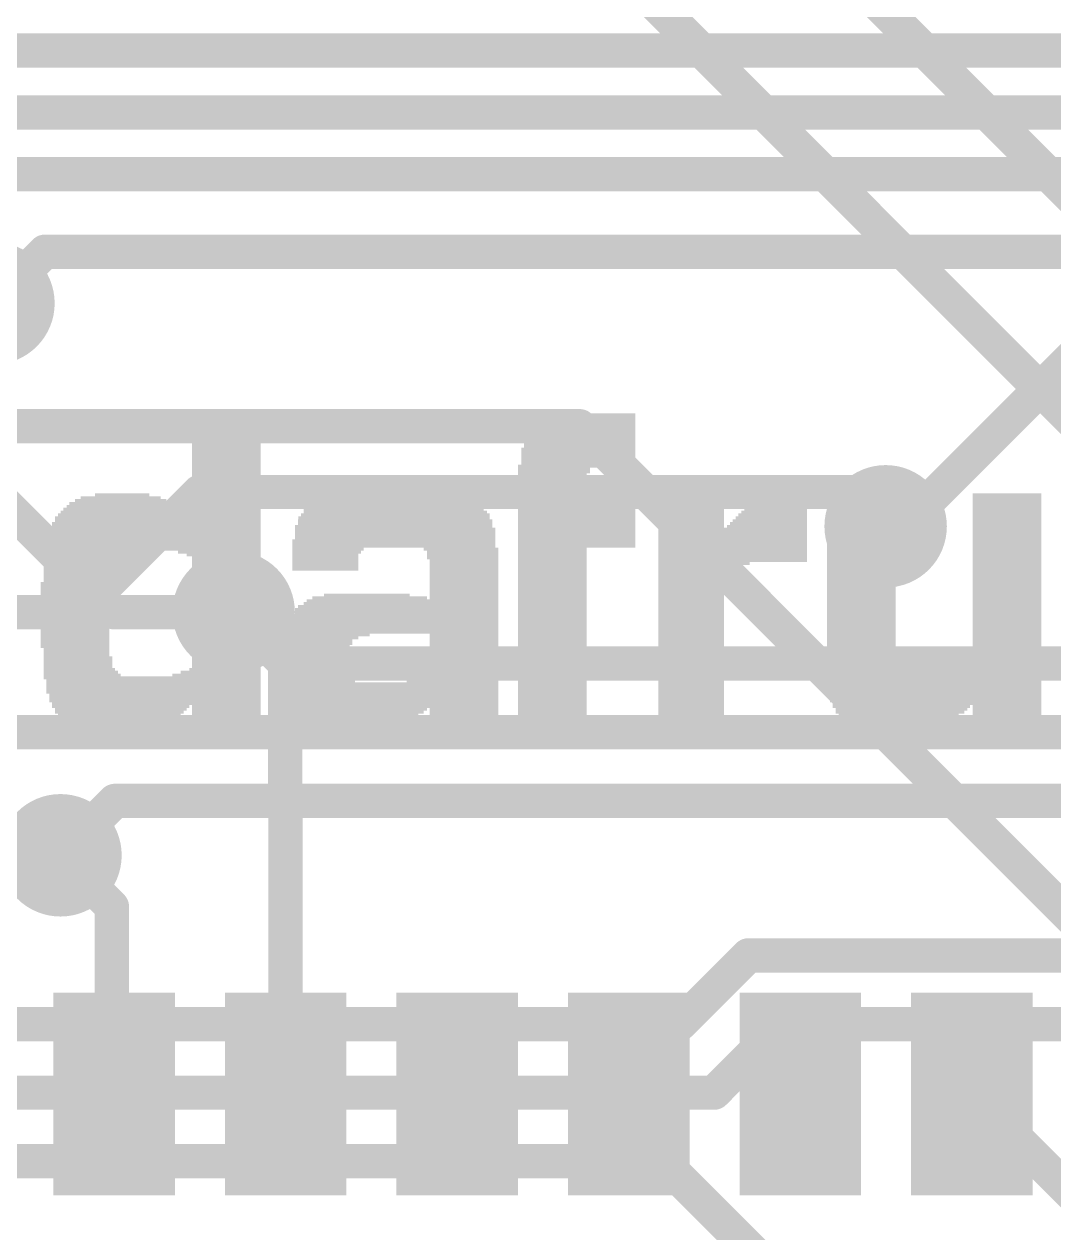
# Model space of a CAD drawing. Extents: x -3.3 to 68.7, y -0.1 to 53.5.
# Drawn here: x 17.12 to 24.74, y 30.46 to 39.4 of the extents above; entities that cross this region are included whole.
import ezdxf

# ---------------------------------------------------------------- set-up
doc = ezdxf.new("R2010")
doc.units = 0
for name, color, linetype in [('1', 12, 'CONTINUOUS'), ('16', 5, 'CONTINUOUS'), ('18', 3, 'CONTINUOUS'), ('200', 4, 'CONTINUOUS')]:
    doc.layers.add(name, color=color, linetype=linetype)

# ---------------------------------------------------------------- blocks, each defined once
blk = doc.blocks.new('RECT')
blk.add_solid([(-0.5, -0.5), (0.5, -0.5), (-0.5, 0.5), (0.5, 0.5)])
blk = doc.blocks.new('ROUNDV')
at = {"const_width": 0.5}
blk.add_lwpolyline([(0, -0.25, 1), (0, 0.25, 1), (0, -0.25)], format="xyb", dxfattribs=at)

msp = doc.modelspace()

# ---------------------------------------------------------------- linework, layer by layer
at = {"layer": '1', "const_width": 0.254}
for points in [[(15.1488, 39.2072), (27.94, 39.2072)], [(5.093, 38.75), (35.2876, 38.75)], [(6.4158, 38.2928), (35.0264, 38.2928)], [(17.272, 37.719), (16.891, 37.338)], [(30.861, 37.719), (17.272, 37.719)], [(24.892, 36.957), (23.622, 35.687)], [(21.2304, 36.4276), (16.6584, 36.4276)], [(27.1526, 30.5054), (21.2304, 36.4276)], [(17.78, 35.052), (16.891, 35.941)], [(23.622, 35.687), (23.495, 35.687)], [(18.669, 35.052), (17.78, 35.052)], [(19.05, 34.671), (18.669, 35.052)], [(19.05, 33.5924), (19.05, 34.671)], [(19.0538, 33.5886), (19.05, 33.5924)], [(19.0538, 31.4854), (19.0538, 33.5886)], [(17.7681, 32.8716), (17.3871, 33.2526)], [(17.7681, 32.8716), (17.7681, 31.5011)], [(17.7838, 31.4854), (17.7681, 31.5011)], [(24.1338, 31.4854), (25.0122, 30.607)]]:
    msp.add_lwpolyline(points, dxfattribs=at)
at = {"layer": '1', "const_width": 0.127}
for points in [[(17.272, 37.7825, 1), (17.272, 37.6555)], [(17.3169, 37.6741, 1), (17.2271, 37.7639)], [(21.2753, 36.4725, 1), (21.1855, 36.3827)], [(21.2304, 36.3641, 1), (21.2304, 36.4911)], [(23.495, 35.7505, 1), (23.495, 35.6235)], [(23.5771, 35.7319, 1), (23.6669, 35.6421)], [(23.622, 35.6235, 1), (23.622, 35.7505)], [(17.78, 35.1155, 1), (17.78, 34.9885)], [(17.7351, 35.0071, 1), (17.8249, 35.0969)], [(18.7139, 35.0969, 1), (18.6241, 35.0071)], [(18.669, 34.9885, 1), (18.669, 35.1155)], [(19.1135, 34.671, 1), (18.9865, 34.671)], [(19.0051, 34.6261, 1), (19.0949, 34.7159)], [(19.0949, 33.6373, 1), (19.0051, 33.5475)], [(18.9865, 33.5924, 1), (19.1135, 33.5924)], [(19.1173, 33.5886, 1), (18.9903, 33.5886)], [(19.0089, 33.5437, 1), (19.0987, 33.6335)], [(17.432, 33.2975, 1), (17.3422, 33.2077)], [(17.8316, 32.8716, 1), (17.7046, 32.8716)], [(17.7232, 32.8267, 1), (17.813, 32.9165)], [(17.813, 31.546, 1), (17.7232, 31.4562)], [(17.7389, 31.4405, 1), (17.8287, 31.5303)], [(24.1787, 31.5303, 1), (24.0889, 31.4405)], [(17.7046, 31.5011, 1), (17.8316, 31.5011)], [(18.9903, 31.4854, 1), (19.1173, 31.4854)]]:
    msp.add_lwpolyline(points, format="xyb", dxfattribs=at)
at = {"layer": '16', "const_width": 0.254}
for points in [[(18.796, 44.196), (26.924, 36.068)], [(26.0564, 35.2846), (17.272, 44.069)], [(18.415, 35.941), (17.526, 35.052)], [(23.241, 35.941), (18.415, 35.941)], [(23.495, 35.687), (23.241, 35.941)], [(17.526, 35.052), (16.51, 35.052)], [(19.05, 34.671), (18.669, 35.052)], [(37.4753, 34.671), (19.05, 34.671)], [(42.672, 34.163), (15.367, 34.163)], [(17.7895, 33.655), (17.3871, 33.2526)], [(42.8106, 33.655), (17.7895, 33.655)], [(22.479, 32.512), (21.971, 32.004)], [(50.419, 32.512), (22.479, 32.512)], [(21.971, 32.004), (15.748, 32.004)], [(22.733, 32.004), (22.225, 31.496)], [(48.133, 32.004), (22.733, 32.004)], [(22.225, 31.496), (14.605, 31.496)], [(21.844, 30.988), (10.541, 30.988)], [(27.432, 25.4), (21.844, 30.988)]]:
    msp.add_lwpolyline(points, dxfattribs=at)
at = {"layer": '16', "const_width": 0.127}
for points in [[(18.415, 36.0045, 1), (18.415, 35.8775)], [(18.4599, 35.8961, 1), (18.3701, 35.9859)], [(23.2859, 35.9859, 1), (23.1961, 35.8961)], [(23.241, 35.8775, 1), (23.241, 36.0045)], [(23.4501, 35.6421, 1), (23.5399, 35.7319)], [(17.4811, 35.0969, 1), (17.5709, 35.0071)], [(17.526, 34.9885, 1), (17.526, 35.1155)], [(18.7139, 35.0969, 1), (18.6241, 35.0071)], [(19.05, 34.7345, 1), (19.05, 34.6075)], [(19.0051, 34.6261, 1), (19.0949, 34.7159)], [(17.7895, 33.7185, 1), (17.7895, 33.5915)], [(17.8344, 33.6101, 1), (17.7446, 33.6999)], [(17.3422, 33.2975, 1), (17.432, 33.2077)], [(22.479, 32.5755, 1), (22.479, 32.4485)], [(22.5239, 32.4671, 1), (22.4341, 32.5569)], [(21.9261, 32.0489, 1), (22.0159, 31.9591)], [(21.971, 31.9405, 1), (21.971, 32.0675)], [(22.733, 32.0675, 1), (22.733, 31.9405)], [(22.7779, 31.9591, 1), (22.6881, 32.0489)], [(22.1801, 31.5409, 1), (22.2699, 31.4511)], [(22.225, 31.4325, 1), (22.225, 31.5595)], [(21.8889, 31.0329, 1), (21.7991, 30.9431)], [(21.844, 30.9245, 1), (21.844, 31.0515)]]:
    msp.add_lwpolyline(points, format="xyb", dxfattribs=at)

# ---------------------------------------------------------------- block references
at = {"layer": '1', "xscale": 1.5, "yscale": 0.9, "rotation": 90}
for p in [(17.7838, 31.4854), (19.0538, 31.4854), (20.3238, 31.4854), (21.5938, 31.4854), (22.8638, 31.4854), (24.1338, 31.4854)]:
    msp.add_blockref('RECT', p, dxfattribs=at)
at = {"layer": '18', "xscale": 0.9064, "yscale": 0.9064}
for p in [(16.891, 37.338), (16.891, 37.338), (23.495, 35.687), (23.495, 35.687), (18.669, 35.052), (18.669, 35.052), (17.3871, 33.2526), (17.3871, 33.2526)]:
    msp.add_blockref('ROUNDV', p, dxfattribs=at)
at = {"layer": '200'}
for p, xscale, yscale in [((18.6157, 36.5125), 0.508, 0.0213), ((18.6157, 36.4913), 0.508, 0.0211), ((21.3258, 36.4913), 0.635, 0.0211), ((21.3893, 36.5125), 0.508, 0.0213), ((18.6157, 36.4702), 0.508, 0.0211), ((18.6157, 36.449), 0.508, 0.0213), ((18.6157, 36.4278), 0.508, 0.0211), ((18.6157, 36.4067), 0.508, 0.0211), ((21.2623, 36.4067), 0.762, 0.0211), ((21.2725, 36.4278), 0.7417, 0.0211), ((21.2839, 36.449), 0.7188, 0.0213), ((21.3042, 36.4702), 0.6782, 0.0211), ((18.6157, 36.3855), 0.508, 0.0213), ((18.6157, 36.3643), 0.508, 0.0211), ((18.6157, 36.3432), 0.508, 0.0211), ((18.6157, 36.322), 0.508, 0.0213), ((21.2306, 36.322), 0.8255, 0.0213), ((21.2408, 36.3643), 0.8052, 0.0211), ((21.2408, 36.3432), 0.8052, 0.0211), ((21.2522, 36.3855), 0.7823, 0.0213), ((18.6157, 36.3008), 0.508, 0.0211), ((18.6157, 36.2797), 0.508, 0.0211), ((18.6157, 36.2585), 0.508, 0.0213), ((18.6157, 36.2373), 0.508, 0.0211), ((18.6157, 36.2162), 0.508, 0.0211), ((21.2204, 36.2585), 0.8458, 0.0213), ((21.2204, 36.2373), 0.8458, 0.0211), ((21.2204, 36.2162), 0.8458, 0.0211), ((21.2306, 36.3008), 0.8255, 0.0211), ((21.2306, 36.2797), 0.8255, 0.0211), ((18.6157, 36.195), 0.508, 0.0213), ((18.6157, 36.1738), 0.508, 0.0211), ((18.6157, 36.1527), 0.508, 0.0211), ((18.6157, 36.1315), 0.508, 0.0213), ((21.209, 36.1315), 0.8687, 0.0213), ((21.2204, 36.195), 0.8458, 0.0213), ((21.2204, 36.1738), 0.8458, 0.0211), ((21.2204, 36.1527), 0.8458, 0.0211), ((18.6157, 36.1103), 0.508, 0.0211), ((18.6157, 36.0892), 0.508, 0.0211), ((18.6157, 36.068), 0.508, 0.0213), ((18.6157, 36.0468), 0.508, 0.0211), ((21.0401, 36.1103), 0.5309, 0.0211), ((21.0401, 36.0892), 0.5309, 0.0211), ((21.0287, 36.068), 0.508, 0.0213), ((21.0287, 36.0468), 0.508, 0.0211), ((18.6157, 36.0257), 0.508, 0.0211), ((18.6157, 36.0045), 0.508, 0.0213), ((18.6157, 35.9833), 0.508, 0.0211), ((18.6157, 35.9622), 0.508, 0.0211), ((21.0287, 36.0257), 0.508, 0.0211), ((21.0287, 36.0045), 0.508, 0.0213), ((21.0287, 35.9833), 0.508, 0.0211), ((21.0287, 35.9622), 0.508, 0.0211), ((17.8333, 35.8563), 0.762, 0.0211), ((17.8333, 35.8775), 0.6756, 0.0213), ((17.8321, 35.8987), 0.5918, 0.0211), ((17.8435, 35.9198), 0.4013, 0.0211), ((18.6157, 35.941), 0.508, 0.0213), ((18.6157, 35.9198), 0.508, 0.0211), ((18.6157, 35.8987), 0.508, 0.0211), ((18.6157, 35.8775), 0.508, 0.0213), ((18.6157, 35.8563), 0.508, 0.0211), ((19.8653, 35.8563), 1.2294, 0.0211), ((19.8552, 35.8775), 1.1633, 0.0213), ((19.8653, 35.8987), 1.0566, 0.0211), ((19.8438, 35.9198), 0.8052, 0.0211), ((21.0287, 35.941), 0.508, 0.0213), ((21.0287, 35.9198), 0.508, 0.0211), ((21.209, 35.8987), 0.8687, 0.0211), ((21.209, 35.8775), 0.8687, 0.0213), ((21.209, 35.8563), 0.8687, 0.0211), ((22.0561, 35.9198), 0.4851, 0.0211), ((22.0561, 35.8987), 0.4851, 0.0211), ((22.0561, 35.8775), 0.4851, 0.0213), ((22.0561, 35.8563), 0.4851, 0.0211), ((22.7013, 35.8563), 0.4242, 0.0211), ((22.7228, 35.8775), 0.381, 0.0213), ((22.7444, 35.8987), 0.3378, 0.0211), ((22.7762, 35.9198), 0.2743, 0.0211), ((23.3147, 35.9198), 0.508, 0.0211), ((23.3147, 35.8987), 0.508, 0.0211), ((23.3147, 35.8775), 0.508, 0.0213), ((23.3147, 35.8563), 0.508, 0.0211), ((24.3942, 35.9198), 0.508, 0.0211), ((24.3942, 35.8987), 0.508, 0.0211), ((24.3942, 35.8775), 0.508, 0.0213), ((24.3942, 35.8563), 0.508, 0.0211), ((17.8549, 35.7717), 0.9728, 0.0211), ((17.8435, 35.7928), 0.9093, 0.0211), ((17.8435, 35.814), 0.8687, 0.0213), ((17.8448, 35.8352), 0.8255, 0.0211), ((18.6157, 35.8352), 0.508, 0.0211), ((18.6157, 35.814), 0.508, 0.0213), ((18.6157, 35.7928), 0.508, 0.0211), ((18.6157, 35.7717), 0.508, 0.0211), ((19.8653, 35.7717), 1.397, 0.0211), ((19.8539, 35.814), 1.3335, 0.0213), ((19.8653, 35.7928), 1.3564, 0.0211), ((19.8552, 35.8352), 1.2903, 0.0211), ((21.209, 35.8352), 0.8687, 0.0211), ((21.209, 35.814), 0.8687, 0.0213), ((21.209, 35.7928), 0.8687, 0.0211), ((21.209, 35.7717), 0.8687, 0.0211), ((22.0561, 35.8352), 0.4851, 0.0211), ((22.0561, 35.814), 0.4851, 0.0213), ((22.0561, 35.7928), 0.4851, 0.0211), ((22.0561, 35.7717), 0.4851, 0.0211), ((22.6593, 35.7717), 0.508, 0.0211), ((22.6695, 35.7928), 0.4877, 0.0211), ((22.6809, 35.814), 0.4648, 0.0213), ((22.6911, 35.8352), 0.4445, 0.0211), ((23.3147, 35.8352), 0.508, 0.0211), ((23.3147, 35.814), 0.508, 0.0213), ((23.3147, 35.7928), 0.508, 0.0211), ((23.3147, 35.7717), 0.508, 0.0211), ((24.3942, 35.8352), 0.508, 0.0211), ((24.3942, 35.814), 0.508, 0.0213), ((24.3942, 35.7928), 0.508, 0.0211), ((24.3942, 35.7717), 0.508, 0.0211), ((18.0975, 35.7082), 1.5443, 0.0211), ((18.0975, 35.687), 1.5443, 0.0213), ((18.1077, 35.7505), 1.524, 0.0213), ((18.1077, 35.7293), 1.524, 0.0211), ((19.8539, 35.687), 1.4605, 0.0213), ((19.8653, 35.7293), 1.4376, 0.0211), ((19.8653, 35.7082), 1.4376, 0.0211), ((19.8552, 35.7505), 1.4173, 0.0213), ((21.209, 35.7505), 0.8687, 0.0213), ((21.209, 35.7293), 0.8687, 0.0211), ((21.209, 35.7082), 0.8687, 0.0211), ((21.209, 35.687), 0.8687, 0.0213), ((22.0561, 35.7505), 0.4851, 0.0213), ((22.0561, 35.7293), 0.4851, 0.0211), ((22.0561, 35.7082), 0.4851, 0.0211), ((22.0561, 35.687), 0.4851, 0.0213), ((22.6174, 35.687), 0.5918, 0.0213), ((22.6276, 35.7082), 0.5715, 0.0211), ((22.6378, 35.7293), 0.5512, 0.0211), ((22.6492, 35.7505), 0.5283, 0.0213), ((23.3147, 35.7505), 0.508, 0.0213), ((23.3147, 35.7293), 0.508, 0.0211), ((23.3147, 35.7082), 0.508, 0.0211), ((23.3147, 35.687), 0.508, 0.0213), ((24.3942, 35.7505), 0.508, 0.0213), ((24.3942, 35.7293), 0.508, 0.0211), ((24.3942, 35.7082), 0.508, 0.0211), ((24.3942, 35.687), 0.508, 0.0213), ((18.0759, 35.6023), 1.5875, 0.0211), ((18.0873, 35.6658), 1.5646, 0.0211), ((18.0873, 35.6447), 1.5646, 0.0211), ((18.0873, 35.6235), 1.5646, 0.0213), ((19.8653, 35.6658), 1.4834, 0.0211), ((19.8653, 35.6447), 1.4834, 0.0211), ((19.8653, 35.6235), 1.4834, 0.0213), ((19.8653, 35.6023), 1.4834, 0.0211), ((21.209, 35.6658), 0.8687, 0.0211), ((21.209, 35.6447), 0.8687, 0.0211), ((21.209, 35.6235), 0.8687, 0.0213), ((21.209, 35.6023), 0.8687, 0.0211), ((22.3634, 35.6658), 1.0998, 0.0211), ((22.3634, 35.6447), 1.0998, 0.0211), ((22.3634, 35.6235), 1.0998, 0.0213), ((22.3634, 35.6023), 1.0998, 0.0211), ((23.3147, 35.6658), 0.508, 0.0211), ((23.3147, 35.6447), 0.508, 0.0211), ((23.3147, 35.6235), 0.508, 0.0213), ((23.3147, 35.6023), 0.508, 0.0211), ((24.3942, 35.6658), 0.508, 0.0211), ((24.3942, 35.6447), 0.508, 0.0211), ((24.3942, 35.6235), 0.508, 0.0213), ((24.3942, 35.6023), 0.508, 0.0211), ((18.0759, 35.5812), 1.5875, 0.0211), ((18.0759, 35.56), 1.5875, 0.0213), ((18.0759, 35.5388), 1.5875, 0.0211), ((17.5997, 35.5177), 0.635, 0.0211), ((18.5102, 35.5177), 0.7188, 0.0211), ((19.8552, 35.5812), 1.5037, 0.0211), ((19.8552, 35.56), 1.5037, 0.0213), ((19.8552, 35.5388), 1.5037, 0.0211), ((19.3675, 35.5177), 0.5283, 0.0211), ((20.3518, 35.5177), 0.5512, 0.0211), ((21.209, 35.5812), 0.8687, 0.0211), ((21.209, 35.56), 0.8687, 0.0213), ((21.209, 35.5388), 0.8687, 0.0211), ((21.0287, 35.5177), 0.508, 0.0211), ((22.3634, 35.5812), 1.0998, 0.0211), ((22.3634, 35.56), 1.0998, 0.0213), ((22.3634, 35.5388), 1.0998, 0.0211), ((22.3634, 35.5177), 1.0998, 0.0211), ((23.3147, 35.5812), 0.508, 0.0211), ((23.3147, 35.56), 0.508, 0.0213), ((23.3147, 35.5388), 0.508, 0.0211), ((23.3147, 35.5177), 0.508, 0.0211), ((24.3942, 35.5812), 0.508, 0.0211), ((24.3942, 35.56), 0.508, 0.0213), ((24.3942, 35.5388), 0.508, 0.0211), ((24.3942, 35.5177), 0.508, 0.0211), ((17.5476, 35.4965), 0.5715, 0.0213), ((17.5374, 35.4753), 0.5512, 0.0211), ((17.526, 35.4542), 0.5283, 0.0211), ((17.5158, 35.433), 0.508, 0.0213), ((17.5158, 35.4118), 0.508, 0.0211), ((18.5636, 35.4965), 0.6121, 0.0213), ((18.5953, 35.4753), 0.5486, 0.0211), ((18.6157, 35.4542), 0.508, 0.0211), ((18.6157, 35.433), 0.508, 0.0213), ((18.6157, 35.4118), 0.508, 0.0211), ((19.3573, 35.4965), 0.508, 0.0213), ((19.3472, 35.4753), 0.4877, 0.0211), ((19.3472, 35.4542), 0.4877, 0.0211), ((19.3472, 35.433), 0.4877, 0.0213), ((19.3472, 35.4118), 0.4877, 0.0211), ((20.3632, 35.4965), 0.5283, 0.0213), ((20.3632, 35.4753), 0.5283, 0.0211), ((20.3632, 35.4542), 0.5283, 0.0211), ((20.3733, 35.433), 0.508, 0.0213), ((20.3733, 35.4118), 0.508, 0.0211), ((21.0287, 35.4965), 0.508, 0.0213), ((21.0287, 35.4753), 0.508, 0.0211), ((21.0287, 35.4542), 0.508, 0.0211), ((21.0287, 35.433), 0.508, 0.0213), ((21.0287, 35.4118), 0.508, 0.0211), ((22.3634, 35.4965), 1.0998, 0.0213), ((22.3634, 35.4753), 1.0998, 0.0211), ((22.3634, 35.4542), 1.0998, 0.0211), ((22.3634, 35.433), 1.0998, 0.0213), ((22.1513, 35.4118), 0.6756, 0.0211), ((23.3147, 35.4965), 0.508, 0.0213), ((23.3147, 35.4753), 0.508, 0.0211), ((23.3147, 35.4542), 0.508, 0.0211), ((23.3147, 35.433), 0.508, 0.0213), ((23.3147, 35.4118), 0.508, 0.0211), ((24.3942, 35.4965), 0.508, 0.0213), ((24.3942, 35.4753), 0.508, 0.0211), ((24.3942, 35.4542), 0.508, 0.0211), ((24.3942, 35.433), 0.508, 0.0213), ((24.3942, 35.4118), 0.508, 0.0211), ((17.5158, 35.3907), 0.508, 0.0211), ((17.5158, 35.3695), 0.508, 0.0213), ((17.5057, 35.3483), 0.4877, 0.0211), ((17.5057, 35.3272), 0.4877, 0.0211), ((18.6157, 35.3907), 0.508, 0.0211), ((18.6157, 35.3695), 0.508, 0.0213), ((18.6157, 35.3483), 0.508, 0.0211), ((18.6157, 35.3272), 0.508, 0.0211), ((19.3472, 35.3907), 0.4877, 0.0211), ((19.3472, 35.3695), 0.4877, 0.0213), ((20.3733, 35.3907), 0.508, 0.0211), ((20.3733, 35.3695), 0.508, 0.0213), ((20.3733, 35.3483), 0.508, 0.0211), ((20.3733, 35.3272), 0.508, 0.0211), ((21.0287, 35.3907), 0.508, 0.0211), ((21.0287, 35.3695), 0.508, 0.0213), ((21.0287, 35.3483), 0.508, 0.0211), ((21.0287, 35.3272), 0.508, 0.0211), ((22.1094, 35.3907), 0.5918, 0.0211), ((22.0777, 35.3695), 0.5283, 0.0213), ((22.0561, 35.3483), 0.4851, 0.0211), ((22.0561, 35.3272), 0.4851, 0.0211), ((23.3147, 35.3907), 0.508, 0.0211), ((23.3147, 35.3695), 0.508, 0.0213), ((23.3147, 35.3483), 0.508, 0.0211), ((23.3147, 35.3272), 0.508, 0.0211), ((24.3942, 35.3907), 0.508, 0.0211), ((24.3942, 35.3695), 0.508, 0.0213), ((24.3942, 35.3483), 0.508, 0.0211), ((24.3942, 35.3272), 0.508, 0.0211), ((17.4955, 35.2637), 0.508, 0.0211), ((17.4955, 35.2425), 0.508, 0.0213), ((17.5057, 35.306), 0.4877, 0.0213), ((17.5057, 35.2848), 0.4877, 0.0211), ((18.6157, 35.306), 0.508, 0.0213), ((18.6157, 35.2848), 0.508, 0.0211), ((18.6157, 35.2637), 0.508, 0.0211), ((18.6157, 35.2425), 0.508, 0.0213), ((20.3733, 35.306), 0.508, 0.0213), ((20.3733, 35.2848), 0.508, 0.0211), ((20.3733, 35.2637), 0.508, 0.0211), ((20.3733, 35.2425), 0.508, 0.0213), ((21.0287, 35.306), 0.508, 0.0213), ((21.0287, 35.2848), 0.508, 0.0211), ((21.0287, 35.2637), 0.508, 0.0211), ((21.0287, 35.2425), 0.508, 0.0213), ((22.0561, 35.306), 0.4851, 0.0213), ((22.0561, 35.2848), 0.4851, 0.0211), ((22.0561, 35.2637), 0.4851, 0.0211), ((22.0561, 35.2425), 0.4851, 0.0213), ((23.3147, 35.306), 0.508, 0.0213), ((23.3147, 35.2848), 0.508, 0.0211), ((23.3147, 35.2637), 0.508, 0.0211), ((23.3147, 35.2425), 0.508, 0.0213), ((24.3942, 35.306), 0.508, 0.0213), ((24.3942, 35.2848), 0.508, 0.0211), ((24.3942, 35.2637), 0.508, 0.0211), ((24.3942, 35.2425), 0.508, 0.0213), ((17.4955, 35.2213), 0.508, 0.0211), ((17.4955, 35.2002), 0.508, 0.0211), ((17.4955, 35.179), 0.508, 0.0213), ((17.4955, 35.1578), 0.508, 0.0211), ((18.6157, 35.2213), 0.508, 0.0211), ((18.6157, 35.2002), 0.508, 0.0211), ((18.6157, 35.179), 0.508, 0.0213), ((18.6157, 35.1578), 0.508, 0.0211), ((19.6748, 35.1578), 0.8484, 0.0211), ((19.6545, 35.179), 0.635, 0.0213), ((20.3733, 35.2213), 0.508, 0.0211), ((20.3733, 35.2002), 0.508, 0.0211), ((20.3733, 35.179), 0.508, 0.0213), ((20.3733, 35.1578), 0.508, 0.0211), ((21.0287, 35.2213), 0.508, 0.0211), ((21.0287, 35.2002), 0.508, 0.0211), ((21.0287, 35.179), 0.508, 0.0213), ((21.0287, 35.1578), 0.508, 0.0211), ((22.0561, 35.2213), 0.4851, 0.0211), ((22.0561, 35.2002), 0.4851, 0.0211), ((22.0561, 35.179), 0.4851, 0.0213), ((22.0561, 35.1578), 0.4851, 0.0211), ((23.3147, 35.2213), 0.508, 0.0211), ((23.3147, 35.2002), 0.508, 0.0211), ((23.3147, 35.179), 0.508, 0.0213), ((23.3147, 35.1578), 0.508, 0.0211), ((24.3942, 35.2213), 0.508, 0.0211), ((24.3942, 35.2002), 0.508, 0.0211), ((24.3942, 35.179), 0.508, 0.0213), ((24.3942, 35.1578), 0.508, 0.0211), ((17.4955, 35.1367), 0.508, 0.0211), ((17.4955, 35.1155), 0.508, 0.0213), ((17.4955, 35.0943), 0.508, 0.0211), ((17.4955, 35.0732), 0.508, 0.0211), ((17.4955, 35.052), 0.508, 0.0213), ((18.6157, 35.1367), 0.508, 0.0211), ((18.6157, 35.1155), 0.508, 0.0213), ((18.6157, 35.0943), 0.508, 0.0211), ((18.6157, 35.0732), 0.508, 0.0211), ((18.6157, 35.052), 0.508, 0.0213), ((19.8755, 35.0732), 1.5037, 0.0211), ((19.8755, 35.052), 1.5037, 0.0213), ((19.8869, 35.0943), 1.4808, 0.0211), ((19.9073, 35.1155), 1.4402, 0.0213), ((19.9187, 35.1367), 1.4173, 0.0211), ((21.0287, 35.1367), 0.508, 0.0211), ((21.0287, 35.1155), 0.508, 0.0213), ((21.0287, 35.0943), 0.508, 0.0211), ((21.0287, 35.0732), 0.508, 0.0211), ((21.0287, 35.052), 0.508, 0.0213), ((22.0561, 35.1367), 0.4851, 0.0211), ((22.0561, 35.1155), 0.4851, 0.0213), ((22.0561, 35.0943), 0.4851, 0.0211), ((22.0561, 35.0732), 0.4851, 0.0211), ((22.0561, 35.052), 0.4851, 0.0213), ((23.3147, 35.1367), 0.508, 0.0211), ((23.3147, 35.1155), 0.508, 0.0213), ((23.3147, 35.0943), 0.508, 0.0211), ((23.3147, 35.0732), 0.508, 0.0211), ((23.3147, 35.052), 0.508, 0.0213), ((24.3942, 35.1367), 0.508, 0.0211), ((24.3942, 35.1155), 0.508, 0.0213), ((24.3942, 35.0943), 0.508, 0.0211), ((24.3942, 35.0732), 0.508, 0.0211), ((24.3942, 35.052), 0.508, 0.0213), ((17.4955, 35.0308), 0.508, 0.0211), ((17.4955, 35.0097), 0.508, 0.0211), ((17.4955, 34.9885), 0.508, 0.0213), ((17.4955, 34.9673), 0.508, 0.0211), ((18.6157, 35.0308), 0.508, 0.0211), ((18.6157, 35.0097), 0.508, 0.0211), ((18.6157, 34.9885), 0.508, 0.0213), ((18.6157, 34.9673), 0.508, 0.0211), ((19.8552, 35.0097), 1.5443, 0.0211), ((19.8552, 34.9885), 1.5443, 0.0213), ((19.8552, 34.9673), 1.5443, 0.0211), ((19.8653, 35.0308), 1.524, 0.0211), ((21.0287, 35.0308), 0.508, 0.0211), ((21.0287, 35.0097), 0.508, 0.0211), ((21.0287, 34.9885), 0.508, 0.0213), ((21.0287, 34.9673), 0.508, 0.0211), ((22.0561, 35.0308), 0.4851, 0.0211), ((22.0561, 35.0097), 0.4851, 0.0211), ((22.0561, 34.9885), 0.4851, 0.0213), ((22.0561, 34.9673), 0.4851, 0.0211), ((23.3147, 35.0308), 0.508, 0.0211), ((23.3147, 35.0097), 0.508, 0.0211), ((23.3147, 34.9885), 0.508, 0.0213), ((23.3147, 34.9673), 0.508, 0.0211), ((24.3942, 35.0308), 0.508, 0.0211), ((24.3942, 35.0097), 0.508, 0.0211), ((24.3942, 34.9885), 0.508, 0.0213), ((24.3942, 34.9673), 0.508, 0.0211), ((17.4955, 34.9462), 0.508, 0.0211), ((17.4955, 34.925), 0.508, 0.0213), ((17.4955, 34.9038), 0.508, 0.0211), ((17.4955, 34.8827), 0.508, 0.0211), ((18.6157, 34.9462), 0.508, 0.0211), ((18.6157, 34.925), 0.508, 0.0213), ((18.6157, 34.9038), 0.508, 0.0211), ((18.6157, 34.8827), 0.508, 0.0211), ((19.3573, 34.8827), 0.635, 0.0211), ((19.8438, 34.9462), 1.5672, 0.0211), ((19.8438, 34.925), 1.5672, 0.0213), ((19.8438, 34.9038), 1.5672, 0.0211), ((20.3733, 34.8827), 0.508, 0.0211), ((21.0287, 34.9462), 0.508, 0.0211), ((21.0287, 34.925), 0.508, 0.0213), ((21.0287, 34.9038), 0.508, 0.0211), ((21.0287, 34.8827), 0.508, 0.0211), ((22.0561, 34.9462), 0.4851, 0.0211), ((22.0561, 34.925), 0.4851, 0.0213), ((22.0561, 34.9038), 0.4851, 0.0211), ((22.0561, 34.8827), 0.4851, 0.0211), ((23.3147, 34.9462), 0.508, 0.0211), ((23.3147, 34.925), 0.508, 0.0213), ((23.3147, 34.9038), 0.508, 0.0211), ((23.3147, 34.8827), 0.508, 0.0211), ((24.3942, 34.9462), 0.508, 0.0211), ((24.3942, 34.925), 0.508, 0.0213), ((24.3942, 34.9038), 0.508, 0.0211), ((24.3942, 34.8827), 0.508, 0.0211), ((17.4955, 34.8615), 0.508, 0.0213), ((17.4955, 34.8403), 0.508, 0.0211), ((17.4955, 34.8192), 0.508, 0.0211), ((17.4955, 34.798), 0.508, 0.0213), ((18.6157, 34.8615), 0.508, 0.0213), ((18.6157, 34.8403), 0.508, 0.0211), ((18.6157, 34.8192), 0.508, 0.0211), ((18.6157, 34.798), 0.508, 0.0213), ((19.3154, 34.8615), 0.5512, 0.0213), ((19.2938, 34.8403), 0.508, 0.0211), ((19.2938, 34.8192), 0.508, 0.0211), ((19.2837, 34.798), 0.4877, 0.0213), ((20.3733, 34.8615), 0.508, 0.0213), ((20.3733, 34.8403), 0.508, 0.0211), ((20.3733, 34.8192), 0.508, 0.0211), ((20.3733, 34.798), 0.508, 0.0213), ((21.0287, 34.8615), 0.508, 0.0213), ((21.0287, 34.8403), 0.508, 0.0211), ((21.0287, 34.8192), 0.508, 0.0211), ((21.0287, 34.798), 0.508, 0.0213), ((22.0561, 34.8615), 0.4851, 0.0213), ((22.0561, 34.8403), 0.4851, 0.0211), ((22.0561, 34.8192), 0.4851, 0.0211), ((22.0561, 34.798), 0.4851, 0.0213), ((23.3147, 34.8615), 0.508, 0.0213), ((23.3147, 34.8403), 0.508, 0.0211), ((23.3147, 34.8192), 0.508, 0.0211), ((23.3147, 34.798), 0.508, 0.0213), ((24.3942, 34.8615), 0.508, 0.0213), ((24.3942, 34.8403), 0.508, 0.0211), ((24.3942, 34.8192), 0.508, 0.0211), ((24.3942, 34.798), 0.508, 0.0213), ((17.5158, 34.7133), 0.508, 0.0211), ((17.5057, 34.7768), 0.4877, 0.0211), ((17.5057, 34.7557), 0.4877, 0.0211), ((17.5057, 34.7345), 0.4877, 0.0213), ((18.6157, 34.7768), 0.508, 0.0211), ((18.6157, 34.7557), 0.508, 0.0211), ((18.6157, 34.7345), 0.508, 0.0213), ((18.6157, 34.7133), 0.508, 0.0211), ((19.2837, 34.7768), 0.4877, 0.0211), ((19.2837, 34.7557), 0.4877, 0.0211), ((19.2837, 34.7345), 0.4877, 0.0213), ((19.2837, 34.7133), 0.4877, 0.0211), ((20.3733, 34.7768), 0.508, 0.0211), ((20.3733, 34.7557), 0.508, 0.0211), ((20.3733, 34.7345), 0.508, 0.0213), ((20.3733, 34.7133), 0.508, 0.0211), ((21.0287, 34.7768), 0.508, 0.0211), ((21.0287, 34.7557), 0.508, 0.0211), ((21.0287, 34.7345), 0.508, 0.0213), ((21.0287, 34.7133), 0.508, 0.0211), ((22.0561, 34.7768), 0.4851, 0.0211), ((22.0561, 34.7557), 0.4851, 0.0211), ((22.0561, 34.7345), 0.4851, 0.0213), ((22.0561, 34.7133), 0.4851, 0.0211), ((23.3147, 34.7768), 0.508, 0.0211), ((23.3147, 34.7557), 0.508, 0.0211), ((23.3147, 34.7345), 0.508, 0.0213), ((23.3147, 34.7133), 0.508, 0.0211), ((24.3942, 34.7768), 0.508, 0.0211), ((24.3942, 34.7557), 0.508, 0.0211), ((24.3942, 34.7345), 0.508, 0.0213), ((24.3942, 34.7133), 0.508, 0.0211), ((17.5158, 34.6922), 0.508, 0.0211), ((17.5158, 34.671), 0.508, 0.0213), ((17.5158, 34.6498), 0.508, 0.0211), ((17.526, 34.6287), 0.5283, 0.0211), ((17.5374, 34.6075), 0.5512, 0.0213), ((18.5738, 34.6075), 0.5918, 0.0213), ((18.6055, 34.6287), 0.5283, 0.0211), ((18.6157, 34.6922), 0.508, 0.0211), ((18.6157, 34.671), 0.508, 0.0213), ((18.6157, 34.6498), 0.508, 0.0211), ((19.2837, 34.6922), 0.4877, 0.0211), ((19.2837, 34.671), 0.4877, 0.0213), ((19.2837, 34.6498), 0.4877, 0.0211), ((19.2837, 34.6287), 0.4877, 0.0211), ((19.2837, 34.6075), 0.4877, 0.0213), ((20.3632, 34.6075), 0.5283, 0.0213), ((20.3733, 34.6922), 0.508, 0.0211), ((20.3733, 34.671), 0.508, 0.0213), ((20.3733, 34.6498), 0.508, 0.0211), ((20.3733, 34.6287), 0.508, 0.0211), ((21.0287, 34.6922), 0.508, 0.0211), ((21.0287, 34.671), 0.508, 0.0213), ((21.0287, 34.6498), 0.508, 0.0211), ((21.0287, 34.6287), 0.508, 0.0211), ((21.0287, 34.6075), 0.508, 0.0213), ((22.0561, 34.6922), 0.4851, 0.0211), ((22.0561, 34.671), 0.4851, 0.0213), ((22.0561, 34.6498), 0.4851, 0.0211), ((22.0561, 34.6287), 0.4851, 0.0211), ((22.0561, 34.6075), 0.4851, 0.0213), ((23.3261, 34.6498), 0.5309, 0.0211), ((23.3261, 34.6287), 0.5309, 0.0211), ((23.3362, 34.6075), 0.5512, 0.0213), ((23.3147, 34.6922), 0.508, 0.0211), ((23.3147, 34.671), 0.508, 0.0213), ((24.3523, 34.6075), 0.5918, 0.0213), ((24.384, 34.6287), 0.5283, 0.0211), ((24.3942, 34.6922), 0.508, 0.0211), ((24.3942, 34.671), 0.508, 0.0213), ((24.3942, 34.6498), 0.508, 0.0211), ((17.5476, 34.5863), 0.5715, 0.0211), ((18.0658, 34.5652), 1.6078, 0.0211), ((18.0759, 34.544), 1.5875, 0.0213), ((18.0759, 34.5228), 1.5875, 0.0211), ((18.542, 34.5863), 0.6553, 0.0211), ((19.2938, 34.5652), 0.508, 0.0211), ((19.304, 34.544), 0.5283, 0.0213), ((19.2837, 34.5863), 0.4877, 0.0211), ((19.8336, 34.5228), 1.5875, 0.0211), ((20.2883, 34.544), 0.6782, 0.0213), ((20.3098, 34.5652), 0.635, 0.0211), ((20.3416, 34.5863), 0.5715, 0.0211), ((21.0287, 34.5863), 0.508, 0.0211), ((21.0287, 34.5652), 0.508, 0.0211), ((21.0287, 34.544), 0.508, 0.0213), ((21.0287, 34.5228), 0.508, 0.0211), ((22.0561, 34.5863), 0.4851, 0.0211), ((22.0561, 34.5652), 0.4851, 0.0211), ((22.0561, 34.544), 0.4851, 0.0213), ((22.0561, 34.5228), 0.4851, 0.0211), ((23.3464, 34.5863), 0.5715, 0.0211), ((23.8544, 34.5652), 1.5875, 0.0211), ((23.8544, 34.544), 1.5875, 0.0213), ((23.8544, 34.5228), 1.5875, 0.0211), ((24.3205, 34.5863), 0.6553, 0.0211), ((18.0759, 34.5017), 1.5875, 0.0211), ((18.0759, 34.4805), 1.5875, 0.0213), ((18.0759, 34.4593), 1.5875, 0.0211), ((18.0873, 34.4382), 1.5646, 0.0211), ((19.8336, 34.5017), 1.5875, 0.0211), ((19.8336, 34.4805), 1.5875, 0.0213), ((19.8336, 34.4593), 1.5875, 0.0211), ((19.8336, 34.4382), 1.5875, 0.0211), ((21.0287, 34.5017), 0.508, 0.0211), ((21.0287, 34.4805), 0.508, 0.0213), ((21.0287, 34.4593), 0.508, 0.0211), ((21.0287, 34.4382), 0.508, 0.0211), ((22.0561, 34.5017), 0.4851, 0.0211), ((22.0561, 34.4805), 0.4851, 0.0213), ((22.0561, 34.4593), 0.4851, 0.0211), ((22.0561, 34.4382), 0.4851, 0.0211), ((23.8658, 34.5017), 1.5646, 0.0211), ((23.8658, 34.4805), 1.5646, 0.0213), ((23.8658, 34.4593), 1.5646, 0.0211), ((23.8658, 34.4382), 1.5646, 0.0211), ((18.0873, 34.417), 1.5646, 0.0213), ((18.0873, 34.3958), 1.5646, 0.0211), ((17.8333, 34.3535), 1.016, 0.0213), ((18.0975, 34.3747), 1.5443, 0.0211), ((18.6157, 34.3535), 0.508, 0.0213), ((19.8438, 34.417), 1.5672, 0.0213), ((19.8438, 34.3958), 1.5672, 0.0211), ((19.8438, 34.3747), 1.5672, 0.0211), ((19.8438, 34.3535), 1.5672, 0.0213), ((21.0287, 34.417), 0.508, 0.0213), ((21.0287, 34.3958), 0.508, 0.0211), ((21.0287, 34.3747), 0.508, 0.0211), ((21.0287, 34.3535), 0.508, 0.0213), ((22.0561, 34.417), 0.4851, 0.0213), ((22.0561, 34.3958), 0.4851, 0.0211), ((22.0561, 34.3747), 0.4851, 0.0211), ((22.0561, 34.3535), 0.4851, 0.0213), ((23.8658, 34.417), 1.5646, 0.0213), ((23.8658, 34.3958), 1.5646, 0.0211), ((23.6118, 34.3535), 1.016, 0.0213), ((23.876, 34.3747), 1.5443, 0.0211), ((24.3942, 34.3535), 0.508, 0.0213), ((17.8333, 34.3323), 0.9754, 0.0211), ((17.8219, 34.3112), 0.9525, 0.0211), ((17.8232, 34.29), 0.9093, 0.0213), ((17.8117, 34.2688), 0.8458, 0.0211), ((17.8117, 34.2477), 0.8052, 0.0211), ((18.6157, 34.3323), 0.508, 0.0211), ((18.6157, 34.3112), 0.508, 0.0211), ((18.6157, 34.29), 0.508, 0.0213), ((18.6157, 34.2688), 0.508, 0.0211), ((18.6157, 34.2477), 0.508, 0.0211), ((19.591, 34.3323), 1.016, 0.0211), ((19.5796, 34.3112), 0.9931, 0.0211), ((19.5694, 34.29), 0.9322, 0.0213), ((19.5682, 34.2688), 0.889, 0.0211), ((19.5694, 34.2477), 0.8458, 0.0211), ((20.3733, 34.3323), 0.508, 0.0211), ((20.3733, 34.3112), 0.508, 0.0211), ((20.3733, 34.29), 0.508, 0.0213), ((20.3733, 34.2688), 0.508, 0.0211), ((20.3733, 34.2477), 0.508, 0.0211), ((21.0287, 34.3323), 0.508, 0.0211), ((21.0287, 34.3112), 0.508, 0.0211), ((21.0287, 34.29), 0.508, 0.0213), ((21.0287, 34.2688), 0.508, 0.0211), ((21.0287, 34.2477), 0.508, 0.0211), ((22.0561, 34.3323), 0.4851, 0.0211), ((22.0561, 34.3112), 0.4851, 0.0211), ((22.0561, 34.29), 0.4851, 0.0213), ((22.0561, 34.2688), 0.4851, 0.0211), ((22.0561, 34.2477), 0.4851, 0.0211), ((23.6118, 34.3323), 0.9754, 0.0211), ((23.6004, 34.3112), 0.9525, 0.0211), ((23.5915, 34.29), 0.889, 0.0213), ((23.5903, 34.2688), 0.8458, 0.0211), ((23.5903, 34.2477), 0.8052, 0.0211), ((24.3942, 34.3323), 0.508, 0.0211), ((24.3942, 34.3112), 0.508, 0.0211), ((24.3942, 34.29), 0.508, 0.0213), ((24.3942, 34.2688), 0.508, 0.0211), ((24.3942, 34.2477), 0.508, 0.0211), ((17.8117, 34.2265), 0.7188, 0.0213), ((17.8117, 34.2053), 0.6782, 0.0211), ((17.8117, 34.1842), 0.5512, 0.0211), ((17.8435, 34.163), 0.315, 0.0213), ((18.6157, 34.2265), 0.508, 0.0213), ((18.6157, 34.2053), 0.508, 0.0211), ((18.6157, 34.1842), 0.508, 0.0211), ((19.558, 34.2265), 0.7823, 0.0213), ((19.5478, 34.2053), 0.7214, 0.0211), ((19.558, 34.1842), 0.6147, 0.0211), ((19.558, 34.163), 0.3607, 0.0213), ((20.3733, 34.2265), 0.508, 0.0213), ((20.3733, 34.2053), 0.508, 0.0211), ((20.3733, 34.1842), 0.508, 0.0211), ((21.0287, 34.2265), 0.508, 0.0213), ((21.0287, 34.2053), 0.508, 0.0211), ((21.0287, 34.1842), 0.508, 0.0211), ((22.0561, 34.2265), 0.4851, 0.0213), ((22.0561, 34.2053), 0.4851, 0.0211), ((22.0561, 34.1842), 0.4851, 0.0211), ((23.5801, 34.2265), 0.7391, 0.0213), ((23.5699, 34.2053), 0.6782, 0.0211), ((23.5801, 34.1842), 0.5715, 0.0211), ((23.5903, 34.163), 0.3378, 0.0213), ((24.3942, 34.2265), 0.508, 0.0213), ((24.3942, 34.2053), 0.508, 0.0211), ((24.3942, 34.1842), 0.508, 0.0211)]:
    msp.add_blockref('RECT', p, dxfattribs=dict(at, xscale=xscale, yscale=yscale))

doc.saveas('drawing.dxf')
